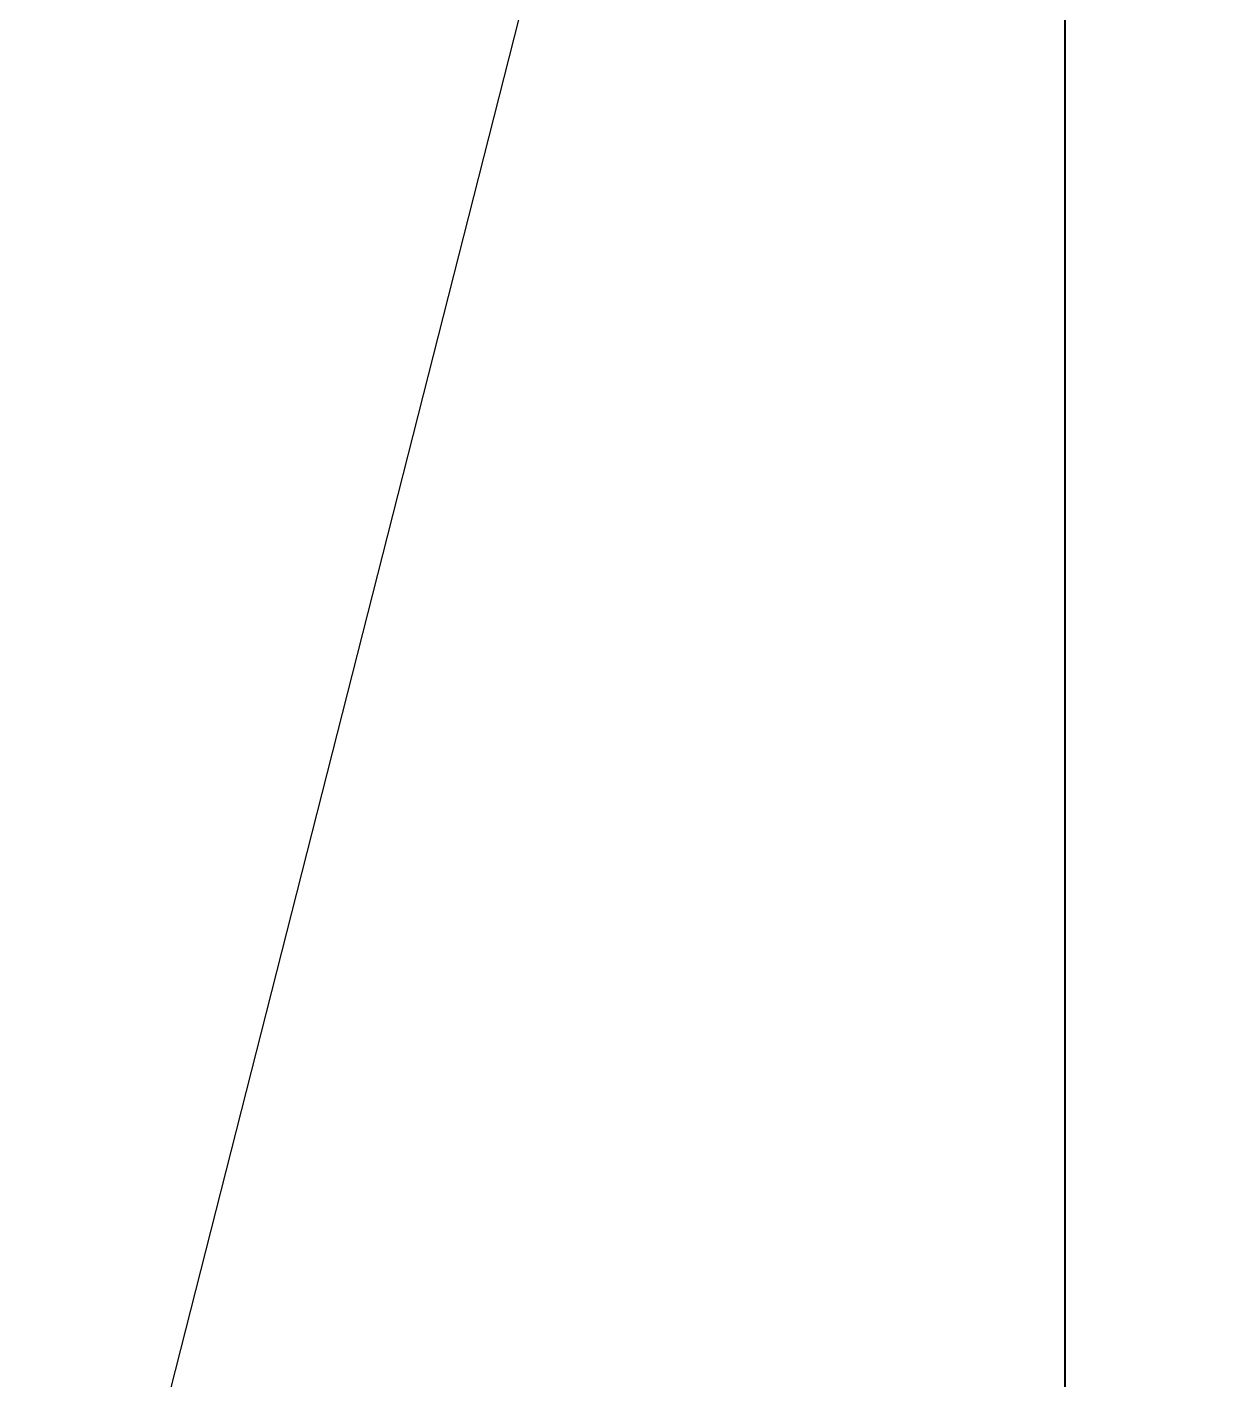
# Model space of a CAD drawing. Header units: millimetres. Extents: x 0 to 4752, y 0 to 3360.
# Drawn here: x 2082.1 to 2180.7, y 1698.9 to 1811.5 of the extents above; entities that cross this region are included whole.
import ezdxf

# ---------------------------------------------------------------- set-up
doc = ezdxf.new("R2010")
doc.units = ezdxf.units.MM
doc.header["$LTSCALE"] = 8
doc.layers.add('가시적인 것(ISO)', color=3, linetype='Continuous', lineweight=40)
doc.layers.add('기호(ISO)', color=5, linetype='Continuous', lineweight=25)
doc.styles.add('치수 텍스트_PSTEK_POSCO', font='isocp.shx')
doc.dimstyles.new('치수_PSTEK_POSCO$7', dxfattribs={"dimscale": 8, "dimtxt": 3.5, "dimasz": 2.5, "dimexe": 2, "dimexo": 2.5, "dimgap": 1, "dimtad": 1, "dimrnd": 1e-08, "dimdsep": 46, "dimtxsty": '치수 텍스트_PSTEK_POSCO', "dimcen": 0.09, "dimdle": 10, "dimclrd": 7, "dimclre": 7, "dimclrt": 2, "dimadec": 1, "dimazin": 2, "dimtfac": 1, "dimtmove": 0, "dimatfit": 3, "dimfxl": 0, "dimtolj": 1, "dimlwd": -1, "dimlwe": -1, "dimarcsym": 0})

msp = doc.modelspace()

# ---------------------------------------------------------------- linework, layer by layer
at = {"layer": '가시적인 것(ISO)'}
msp.add_line((2168.422, 1886.882), (2168.422, 1226.882), dxfattribs=at)

# ---------------------------------------------------------------- leaders
at = {"layer": '기호(ISO)', "color": 7, "annotation_type": 0, "has_hookline": 1, "hookline_direction": 0, "text_width": 370.921}
msp.add_leader([(2072.8, 1614.682), (2202.777, 2125.905), (2222.777, 2125.905)], dimstyle='치수_PSTEK_POSCO$7', override={"dimtad": 0}, dxfattribs=at)

doc.saveas('drawing.dxf')
